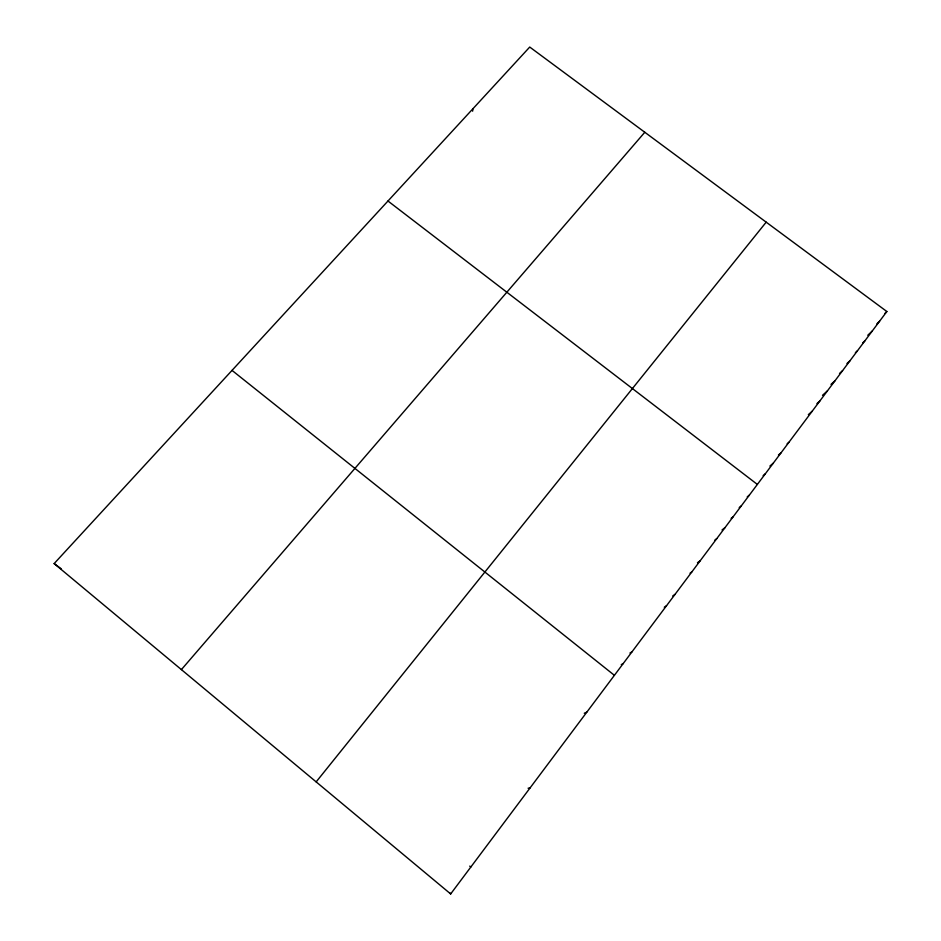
<?xml version="1.0" encoding="UTF-8"?>
<svg xmlns="http://www.w3.org/2000/svg" width="941" height="941" viewBox="0 0 941 941"><rect width="100%" height="100%" fill="white"/><g stroke="black" fill="none" stroke-linecap="round" stroke-linejoin="round"><path stroke-width="1.41" d="M472.617 111.167L472.958 108.721M450.668 893.95L886.857 311.518L529.736 47.05L54.143 563.588L450.668 893.95L449.739 892.774M316.164 781.889L766.186 222.158M181.401 669.604L644.797 132.258M885.022 313.282L886.857 311.518M876.859 323.833L879.576 321.234M867.778 335.255L872.26 331.009M862.768 342.842L864.897 340.842M855.393 352.687L857.498 350.722M846.947 363.544L850.052 360.662M839.501 373.483L842.571 370.648M831.009 384.399L835.043 380.705M822.505 395.326L827.48 390.809M816.917 403.63L819.858 400.972M808.343 414.652L812.201 411.193M787.123 443.823L788.97 442.223M778.419 455.021L781.148 452.68M769.914 466.042L773.267 463.195M763.139 475.617L765.339 473.782M747.236 496.86L749.354 495.131M739.214 507.564L741.285 505.893M731.145 518.338L733.18 516.727M722.029 529.959L725.017 527.619M714.854 540.075L716.807 538.581M697.446 562.765L700.245 560.695M690.071 573.163L691.894 571.846M672.721 595.959L675.038 594.359M664.275 607.227L666.534 605.71M629.976 653.007L631.999 651.831M621.272 664.617L623.224 663.534M584.279 713.231L586.796 712.172M528.101 788.205L529.971 788.052M469.712 866.12L470.888 866.955M54.143 563.588L61.177 568.752M387.974 201.021L757.364 484.427M232.027 370.389L614.402 675.32"/></g></svg>
